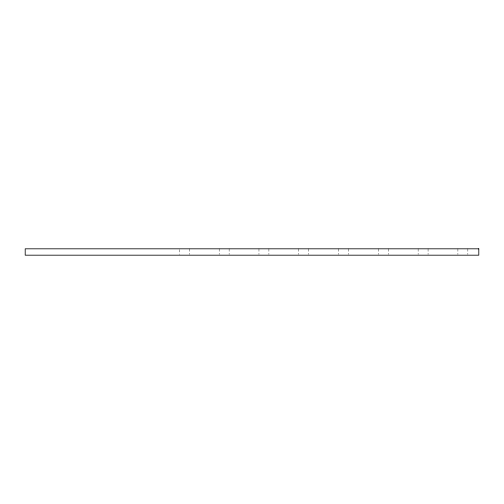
<?xml version="1.0" encoding="UTF-8"?>
<svg xmlns="http://www.w3.org/2000/svg" width="504" height="504" viewBox="0 0 504 504"><rect width="100%" height="100%" fill="white"/><g stroke="black" fill="none" stroke-linecap="round" stroke-linejoin="round"><path stroke-width="0.38" stroke-dasharray="2.52 1.89" d="M467.857 248.819L467.857 254.476M457.909 248.819L457.909 254.476M428.066 248.819L428.066 254.476M418.118 248.819L418.118 254.476M388.282 248.819L388.282 254.476M378.334 248.819L378.334 254.476M348.491 248.819L348.491 254.476M338.543 248.819L338.543 254.476M308.7 248.819L308.7 254.476M298.752 248.819L298.752 254.476M268.909 248.819L268.909 254.476M258.962 248.819L258.962 254.476M229.118 248.819L229.118 254.476M219.171 248.819L219.171 254.476M189.302 248.819L189.302 254.476M179.411 249.524L179.411 254.476"/><path stroke-width="0.76" d="M478.8 248.819L25.2 248.819L25.2 255.181L478.8 255.181L478.8 248.819"/></g></svg>
